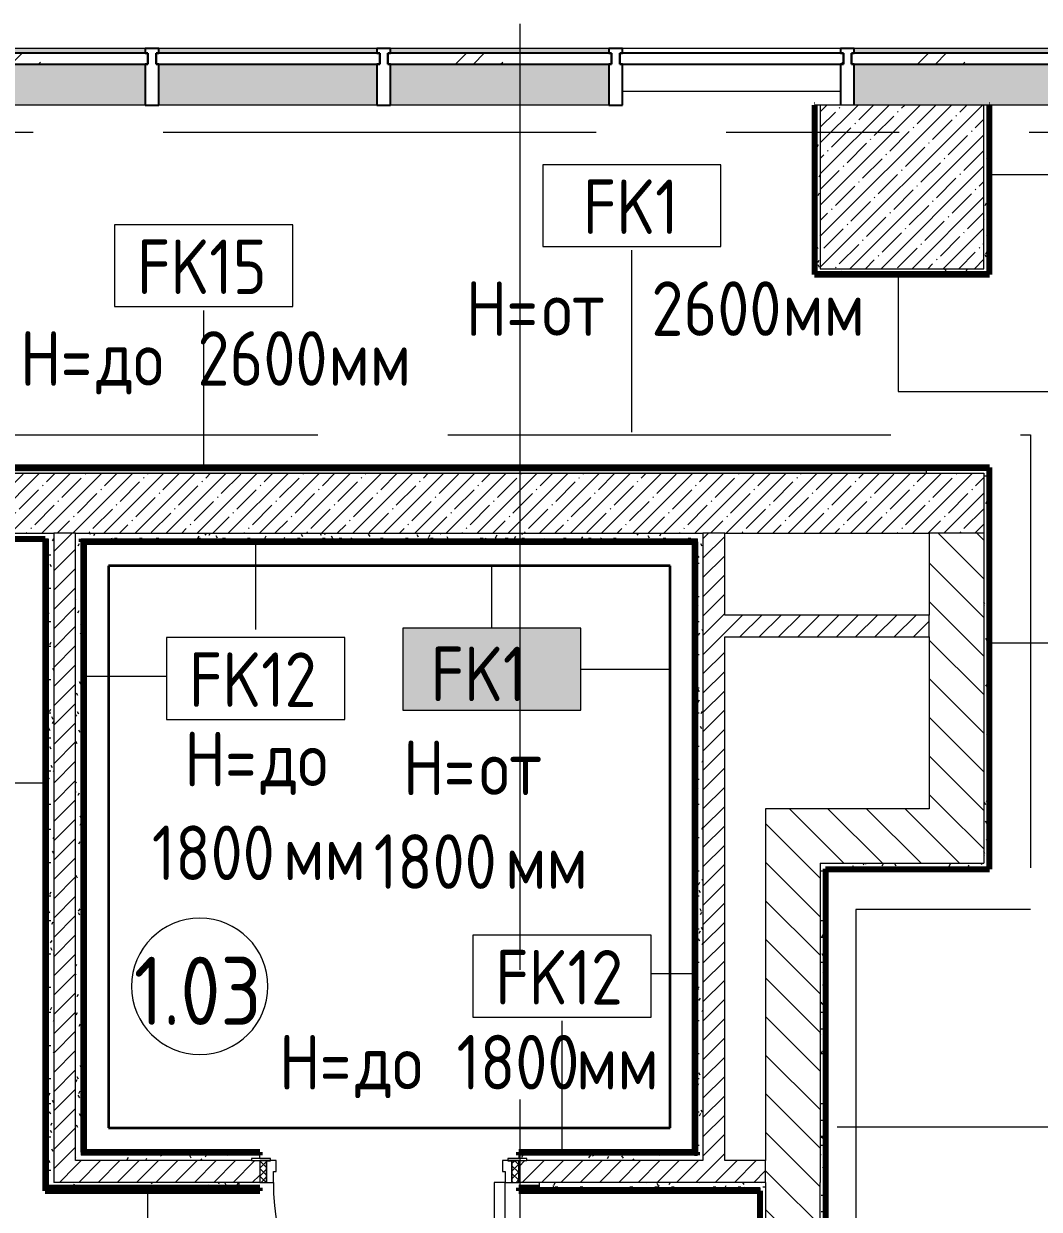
# Model space of a CAD drawing. Header units: millimetres. Extents: x -4060 to 187734, y -8553 to 29000.
# Drawn here: x 6190 to 9913, y 23052 to 27398 of the extents above; entities that cross this region are included whole.
import ezdxf

# ---------------------------------------------------------------- set-up
doc = ezdxf.new("R2010")
doc.units = ezdxf.units.MM
doc.linetypes.add('Осевая', pattern=[3175, 635, -476.25, 1587.5, -476.25])
doc.linetypes.add('Штриховые _2 штр__', pattern=[4286.25, 1587.5, -476.25, 635, -476.25, 635, -476.25])
for name, color, linetype, lineweight in [('A-AREA-IDEN', 7, 'Continuous', 9), ('A-DETL', 7, 'Continuous', 9), ('A-DETL-1', 7, 'Continuous', 35), ('A-DETL-2', 7, 'Штриховые _2 штр__', 9), ('A-DOOR', 7, 'Continuous', 9), ('A-DOOR-1', 7, 'Continuous', 13), ('A-DOOR-FRAM', 7, 'Continuous', 13), ('A-DOOR-FRAM-1', 7, 'Continuous', 9), ('A-GLAZ-CURT', 7, 'Continuous', 9), ('A-GLAZ-CURT-1', 7, 'Continuous', 25), ('A-GLAZ-CWMG', 7, 'Continuous', 9), ('A-GLAZ-CWMG-1', 7, 'Continuous', 25), ('A-WALL', 7, 'Continuous', 9), ('A-WALL-IDEN', 7, 'Continuous', 9), ('I-WALL', 7, 'Continuous', 9), ('S-COLS', 7, 'Continuous', 9), ('Оси', 7, 'Continuous', 9), ('Оси-2', 7, 'Осевая', 9)]:
    doc.layers.add(name, color=color, linetype=linetype, lineweight=lineweight)
for name, color, linetype, lineweight, true_color in [('A-DETL-GENF-1', 7, 'Continuous', 9, 0xffffff), ('A-WALL-3', 7, 'Continuous', 9, 0xff80c0), ('A-WALL-4', 7, 'Continuous', 9, 0xff8000), ('A-WALL-5', 7, 'Continuous', 9, 0xd7a38a), ('A-WALL-6', 7, 'Continuous', 9, 0x3f92ba), ('G-ANNO-TEXT-1', 7, 'Continuous', 9, 0x3c3c3c), ('I-WALL-1', 7, 'Continuous', 9, 0xff8000), ('I-WALL-10', 7, 'Continuous', 80, 0xff8000), ('I-WALL-11', 7, 'Continuous', 80, 0xd7a38a), ('I-WALL-13', 7, 'Continuous', 70, 0x3f92ba), ('I-WALL-14', 7, 'Continuous', 80, 0x3f92ba), ('I-WALL-2', 7, 'Continuous', 9, 0x3f92ba), ('I-WALL-4', 7, 'Continuous', 9, 0xc0c0c0), ('I-WALL-7', 7, 'Continuous', 80, 0xff80c0)]:
    doc.layers.add(name, color=color, linetype=linetype, lineweight=lineweight, true_color=true_color)
doc.styles.add('GOST Common', font='GOST_Common.ttf', dxfattribs={"width": 0.9, "height": 200})
doc.styles.add('GOST Common_1', font='GOST_Common.ttf', dxfattribs={"width": 0.9, "height": 250})
pattern_1 = [(45, (0, 0), (-35.35534, 35.35534), [])]
pattern_2 = [(135, (0, 0), (-70.71068, -70.71068), [])]
pattern_3 = [(0, (0, 0), (121.92, 30.48), [10.058, -81.382, 10.058, -81.382, -487.68]), (0, (0, 0), (121.92, 30.48), [-182.88, 10.058, -172.822, 10.058, -81.382, -213.36]), (0, (0, 0), (121.92, 30.48), [-457.2, 10.058, -50.902, 10.058, -142.342]), (120, (45.72, 15.24), (-87.356454, 90.345817), [10.058, -81.382, 10.058, -81.382, -487.68]), (120, (45.72, 15.24), (-87.356454, 90.345817), [-182.88, 10.058, -172.822, 10.058, -81.382, -213.36]), (120, (45.72, 15.24), (-87.356454, 90.345817), [-457.2, 10.058, -50.902, 10.058, -142.342]), (240, (60.96, 76.2), (-34.563546, -120.825817), [10.058, -81.382, 10.058, -81.382, -487.68]), (240, (60.96, 76.2), (-34.563546, -120.825817), [-182.88, 10.058, -172.822, 10.058, -81.382, -213.36]), (240, (60.96, 76.2), (-34.563546, -120.825817), [-457.2, 10.058, -50.902, 10.058, -142.342])]

# ---------------------------------------------------------------- blocks, each defined once
blk = doc.blocks.new('Системная панель - Стекло - 40мм-22856067-План отделки стен 1 этажа в осях 1-12')
at = {"layer": 'A-GLAZ-CURT'}
h = blk.add_hatch(dxfattribs=at)
h.set_pattern_fill('FP_26', color=256, style=0, pattern_type=2)
h.set_pattern_definition([(45, (-8885, -27190), (-282.8427, 282.8427), [200, -600]), (45, (-9085, -27290), (-282.8427, 282.8427), [600, -200]), (45, (-8685, -27390), (-282.8427, 282.8427), [200, -600])])
h.paths.add_polyline_path([(-105, -40), (410, -40), (410, 0), (-410, 0), (-410, -40), (-400, -40)])
at = {"layer": 'A-GLAZ-CURT-1'}
for p, q in [((410, 0), (-410, 0)), ((-410, 0), (-410, -40)), ((410, -40), (410, 0)), ((-410, -40), (410, -40))]:
    blk.add_line(p, q, dxfattribs=at)
blk = doc.blocks.new('Прямоугольный импост - Импост структурный с накладкой - 160мм-20149069-План отделки стен 1 этажа в осях 1-12')
at = {"layer": 'A-GLAZ-CWMG'}
for p, q in [((9185, 27307), (8385, 27307)), ((9185, 27150), (8385, 27150))]:
    blk.add_line(p, q, dxfattribs=at)
blk = doc.blocks.new('Прямоугольный импост - Импост структурный с накладкой - 190мм-20153693-План отделки стен 1 этажа в осях 1-12')
at = {"layer": 'A-GLAZ-CWMG-1'}
for p, q in [((-25, 40), (-25, 190)), ((-25, 190), (25, 190)), ((25, 190), (25, 40)), ((-15, 40), (-25, 40)), ((-25, -17), (-25, 0)), ((-25, 0), (-15, 0)), ((-15, 0), (-15, 40)), ((15, 40), (15, 0)), ((25, 40), (15, 40)), ((15, 0), (25, 0)), ((25, 0), (25, -17)), ((25, -17), (-25, -17))]:
    blk.add_line(p, q, dxfattribs=at)
blk = doc.blocks.new('Системная панель - Стекло - 40мм-V28-План отделки стен 1 этажа в осях 1-12')
at = {"layer": 'A-GLAZ-CURT'}
h = blk.add_hatch(dxfattribs=at)
h.set_pattern_fill('FP_41', color=256, style=0, pattern_type=2)
h.set_pattern_definition([(45, (-9735, -27190), (-282.8427, 282.8427), [200, -600]), (45, (-9935, -27290), (-282.8427, 282.8427), [600, -200]), (45, (-9535, -27390), (-282.8427, 282.8427), [200, -600])])
h.paths.add_polyline_path([(75, -40), (410, -40), (410, 0), (-410, 0), (-410, -40), (-400, -40)])
at = {"layer": 'A-GLAZ-CURT-1'}
for p, q in [((410, 0), (-410, 0)), ((-410, 0), (-410, -40)), ((410, -40), (410, 0)), ((-410, -40), (410, -40))]:
    blk.add_line(p, q, dxfattribs=at)
blk = doc.blocks.new('Прямоугольный импост - Импост структурный с накладкой - 190мм-23186023-План отделки стен 1 этажа в осях 1-12')
at = {"layer": 'A-GLAZ-CWMG'}
for points in [[(10035, 27290), (10035, 27307), (9235, 27307), (9235, 27290), (9710, 27290)], [(9710, 27100), (10035, 27100), (10035, 27250), (9235, 27250), (9235, 27100)]]:
    blk.add_hatch(color=256, dxfattribs=at).paths.add_polyline_path(points)
for p, q in [((10035, 27307), (9235, 27307)), ((10035, 27100), (9730, 27100))]:
    blk.add_line(p, q, dxfattribs=at)
blk = doc.blocks.new('Прямоугольный импост - Импост структурный с накладкой - 190мм-V29-План отделки стен 1 этажа в осях 1-12')
at = {"layer": 'A-GLAZ-CWMG-1'}
for p, q in [((-25, 40), (-25, 190)), ((25, 190), (25, 40)), ((-15, 40), (-25, 40)), ((-25, -17), (-25, 0)), ((-25, 0), (-15, 0)), ((-15, 0), (-15, 40)), ((15, 40), (15, 0)), ((25, 40), (15, 40)), ((15, 0), (25, 0)), ((25, 0), (25, -17)), ((25, -17), (-25, -17))]:
    blk.add_line(p, q, dxfattribs=at)
blk = doc.blocks.new('Системная панель - Стекло - 40мм-V30-План отделки стен 1 этажа в осях 1-12')
at = {"layer": 'A-GLAZ-CURT'}
h = blk.add_hatch(dxfattribs=at)
h.set_pattern_fill('FP_42', color=256, style=0, pattern_type=2)
h.set_pattern_definition([(45, (-8035, -27190), (-282.8427, 282.8427), [200, -600]), (45, (-8235, -27290), (-282.8427, 282.8427), [600, -200]), (45, (-7835, -27390), (-282.8427, 282.8427), [200, -600])])
h.paths.add_polyline_path([(400, -40), (410, -40), (410, 0), (-410, 0), (-410, -40), (-155.2, -40)])
at = {"layer": 'A-GLAZ-CURT-1'}
for p, q in [((410, 0), (-410, 0)), ((-410, 0), (-410, -40)), ((410, -40), (410, 0)), ((-410, -40), (410, -40))]:
    blk.add_line(p, q, dxfattribs=at)
blk = doc.blocks.new('Прямоугольный импост - Импост структурный с накладкой - 190мм-V31-План отделки стен 1 этажа в осях 1-12')
at = {"layer": 'A-GLAZ-CWMG'}
for points in [[(7779.8, 27290), (8335, 27290), (8335, 27307), (7535, 27307), (7535, 27290)], [(8335, 27100), (8335, 27250), (7535, 27250), (7535, 27100), (7779.8, 27100)]]:
    blk.add_hatch(color=256, dxfattribs=at).paths.add_polyline_path(points)
for p, q in [((8335, 27307), (7535, 27307)), ((8335, 27100), (7535, 27100))]:
    blk.add_line(p, q, dxfattribs=at)
blk = doc.blocks.new('Системная панель - Стекло - 40мм-V43-План отделки стен 1 этажа в осях 1-12')
at = {"layer": 'A-GLAZ-CURT'}
h = blk.add_hatch(dxfattribs=at)
h.set_pattern_fill('FP_59', color=256, style=0, pattern_type=2)
h.set_pattern_definition([(45, (-7185, -27190), (-282.8427, 282.8427), [200, -600]), (45, (-7385, -27290), (-282.8427, 282.8427), [600, -200]), (45, (-6985, -27390), (-282.8427, 282.8427), [200, -600])])
h.paths.add_polyline_path([(400, -40), (410, -40), (410, 0), (-410, 0), (-410, -40), (-400, -40)])
at = {"layer": 'A-GLAZ-CURT-1'}
for p, q in [((410, 0), (-410, 0)), ((-410, 0), (-410, -40)), ((410, -40), (410, 0)), ((-410, -40), (410, -40))]:
    blk.add_line(p, q, dxfattribs=at)
blk = doc.blocks.new('110_Дверь_СКБ_1Ст_Внутренняя1 - Д-8т 950x2100h_СУ-31746493-План отделки стен 1 этажа в осях 1-12')
at = {"layer": 'A-DOOR'}
h = blk.add_hatch(dxfattribs=at)
h.set_pattern_fill('FP_64', color=256, style=0, pattern_type=2)
h.set_pattern_definition([(135, (1826.41, 104.685), (-14.14214, -14.14214), []), (225, (1826.41, 104.685), (14.14214, -14.14214), [])])
h.paths.add_polyline_path([(462.5, 40), (462.5, -40), (487.5, -40), (487.5, 40)])
at = {"layer": 'A-DOOR-FRAM-1'}
h = blk.add_hatch(dxfattribs=at)
h.set_pattern_fill('FP_65', color=256, style=0, pattern_type=2)
h.set_pattern_definition([(45, (-296.384, 104.685), (-14.1421, 14.1421), []), (135, (-296.384, 104.685), (-14.1421, -14.1421), [])])
h.paths.add_polyline_path([(-437.5, 40), (-462.5, 40), (-462.5, -40), (-437.5, -39.2)])
at = {"layer": 'A-DOOR'}
blk.add_arc((-412.5, 40), 850, 360, 90, dxfattribs=at)
at = {"layer": 'A-DOOR-1'}
for p, q in [((-412.5, 890), (-412.5, 40)), ((-372.5, 890), (-412.5, 890)), ((-372.5, 40), (-372.5, 890)), ((-412.5, 40), (-372.5, 40))]:
    blk.add_line(p, q, dxfattribs=at)
at = {"layer": 'A-DOOR-FRAM'}
for p, q in [((-437.5, 40), (-462.5, 40)), ((-462.5, 40), (-462.5, -40)), ((-412.5, 40), (-437.5, 40)), ((-437.5, 40), (-437.5, -40)), ((-437.5, -40), (-437.5, 40)), ((-412.5, 0), (-412.5, 40)), ((-402.5, 0), (-412.5, 0)), ((-402.5, -40), (-402.5, 0)), ((437.5, 0), (427.5, 0)), ((427.5, 0), (427.5, -40)), ((437.5, 40), (437.5, 0)), ((462.5, 40), (437.5, 40)), ((462.5, -40), (462.5, 40)), ((487.5, 40), (462.5, 40)), ((462.5, 40), (462.5, -40)), ((487.5, -40), (487.5, 40)), ((-422.5, -40), (-492.5, -40)), ((-492.5, -40), (-492.5, -48)), ((-462.5, -40), (-437.5, -40)), ((-422.5, -39), (-437.5, -39)), ((-437.5, -39), (-437.5, -40)), ((-437.5, -40), (-402.5, -40)), ((-437.5, -40), (-422.5, -40)), ((-422.5, -40), (-422.5, -39)), ((-422.5, -48), (-422.5, -40)), ((427.5, -40), (462.5, -40)), ((462.5, -39), (447.5, -39)), ((447.5, -39), (447.5, -40)), ((447.5, -40), (462.5, -40)), ((517.5, -40), (447.5, -40)), ((447.5, -40), (447.5, -48)), ((462.5, -40), (462.5, -39)), ((462.5, -40), (487.5, -40)), ((517.5, -48), (517.5, -40)), ((-492.5, -48), (-422.5, -48)), ((447.5, -48), (517.5, -48))]:
    blk.add_line(p, q, dxfattribs=at)
blk = doc.blocks.new('Системная панель - Стекло - 40мм-V46-План отделки стен 1 этажа в осях 1-12')
at = {"layer": 'A-GLAZ-CURT'}
h = blk.add_hatch(dxfattribs=at)
h.set_pattern_fill('FP_68', color=256, style=0, pattern_type=2)
h.set_pattern_definition([(45, (-6335, -27190), (-282.8427, 282.8427), [200, -600]), (45, (-6535, -27290), (-282.8427, 282.8427), [600, -200]), (45, (-6135, -27390), (-282.8427, 282.8427), [200, -600])])
h.paths.add_polyline_path([(-400, -40), (410, -40), (410, 0), (-410, 0), (-410, -40)])
at = {"layer": 'A-GLAZ-CURT-1'}
for p, q in [((410, 0), (-410, 0)), ((-410, 0), (-410, -40)), ((410, -40), (410, 0)), ((-410, -40), (410, -40))]:
    blk.add_line(p, q, dxfattribs=at)
blk = doc.blocks.new('BSC_Колонна _Прямоугольная - 600х600-V50-План отделки стен 1 этажа в осях 1-12')
at = {"layer": 'S-COLS'}
h = blk.add_hatch(dxfattribs=at)
h.set_pattern_fill('FP_73', color=256, style=0, pattern_type=2)
h.set_pattern_definition([(45, (-9410, -26800), (-57.02463, 57.02463), []), (45, (-9352.975, -26800), (-57.02463, 57.02463), [100.806, -20.161, 3.353, -16.808])])
h.paths.add_polyline_path([(-271.5, -300), (300, -300), (300, 300), (-300, 300), (-300, -300)])
for p, q in [((300, 300), (-300, 300)), ((-300, 300), (-300, -300)), ((300, -300), (300, 300)), ((-300, -300), (300, -300))]:
    blk.add_line(p, q, dxfattribs=at)
blk = doc.blocks.new('М_стена_0001 - Типоразмер_без рамки-25382661-План отделки стен 1 этажа в осях 1-12')
at = {"layer": 'A-WALL-IDEN'}
for p, q in [((3.258, 1.523), (-3.273, 1.523)), ((-3.273, 1.523), (-3.273, -1.477)), ((3.258, -1.477), (3.258, 1.523)), ((-3.273, -1.477), (3.258, -1.477))]:
    blk.add_line(p, q, dxfattribs=at)
blk = doc.blocks.new('Марка_Помещения - Номер-25198446-План отделки стен 1 этажа в осях 1-12')
at = {"layer": 'A-AREA-IDEN'}
for start, end in [(360, 180), (180, 360)]:
    blk.add_arc((0, 0), 2.5, start, end, dxfattribs=at)

msp = doc.modelspace()

# ---------------------------------------------------------------- hatches: boundary and pattern name
at = {"layer": 'A-DETL-GENF-1'}
msp.add_hatch(color=256, dxfattribs=at).paths.add_polyline_path([(8232.6, 24881.7), (8232.6, 25181.7), (7579.5, 25181.7), (7579.5, 24881.7)])
at = {"layer": 'I-WALL'}
h = msp.add_hatch(dxfattribs=at)
h.set_pattern_fill('FP_106', color=256, style=0, pattern_type=2)
h.set_pattern_definition(pattern_3)
h.paths.add_polyline_path([(9090, 26480), (9110, 26480), (9110, 27100), (9090, 27100), (9090, 26500)])
h = msp.add_hatch(dxfattribs=at)
h.set_pattern_fill('FP_106', color=256, style=0, pattern_type=2)
h.set_pattern_definition(pattern_3)
h.paths.add_polyline_path([(9730, 26500), (9730, 27100), (9710, 27100), (9710, 26500)])
h = msp.add_hatch(dxfattribs=at)
h.set_pattern_fill('FP_106', color=256, style=0, pattern_type=2)
h.set_pattern_definition(pattern_3)
h.paths.add_polyline_path([(9138.5, 26480), (9730, 26480), (9730, 26500), (9110, 26500), (9110, 26480)])
h = msp.add_hatch(dxfattribs=at)
h.set_pattern_fill('FP_106', color=256, style=0, pattern_type=2)
h.set_pattern_definition(pattern_3)
h.paths.add_polyline_path([(7779.8, 25750), (9500, 25750), (9500, 25770), (4060, 25770), (4060, 25750), (6421.2, 25750)])
h = msp.add_hatch(dxfattribs=at)
h.set_pattern_fill('FP_1', color=256, style=0, pattern_type=2)
h.set_pattern_definition([(45, (0, 0), (-57.02463, 57.02463), []), (45, (57.025, 0), (-57.02463, 57.02463), [100.806, -20.161, 3.353, -16.808])])
h.paths.add_polyline_path([(8760, 25530), (9710, 25530), (9710, 25750), (4060, 25750), (4060, 25530), (8680, 25530)])
h = msp.add_hatch(dxfattribs=at)
h.set_pattern_fill('FP_106', color=256, style=0, pattern_type=2)
h.set_pattern_definition(pattern_3)
h.paths.add_polyline_path([(9730, 24320), (9730, 25739), (9710, 25739), (9710, 24320)])
h = msp.add_hatch(dxfattribs=at)
h.set_pattern_fill('FP_106', color=256, style=0, pattern_type=2)
h.set_pattern_definition(pattern_3)
h.paths.add_polyline_path([(5062.5, 25510), (6300, 25510), (6300, 25530), (4060, 25530), (4061.1, 25510)])
h = msp.add_hatch(dxfattribs=at)
h.set_pattern_fill('FP_21', color=256, style=0, pattern_type=2)
h.set_pattern_definition(pattern_1)
h.paths.add_polyline_path([(6300, 23150), (6380, 23150), (6380, 25530), (6300, 25530), (6300, 23312.5)])
h = msp.add_hatch(dxfattribs=at)
h.set_pattern_fill('FP_106', color=256, style=0, pattern_type=2)
h.set_pattern_definition(pattern_3)
h.paths.add_polyline_path([(6380, 23250), (6400, 23250.3), (6400, 25530), (6380, 25530), (6380, 23312.5)])
h = msp.add_hatch(dxfattribs=at)
h.set_pattern_fill('FP_106', color=256, style=0, pattern_type=2)
h.set_pattern_definition(pattern_3)
h.paths.add_polyline_path([(8649, 25510), (8680, 25510), (8680, 25530), (6400, 25530), (6400.1, 25510), (7779.8, 25510)])
h = msp.add_hatch(dxfattribs=at)
h.set_pattern_fill('FP_21', color=256, style=0, pattern_type=2)
h.set_pattern_definition(pattern_1)
h.paths.add_polyline_path([(8680, 23230), (8760, 23230), (8760, 25530), (8680, 25530), (8680, 23312.5)])
h = msp.add_hatch(dxfattribs=at)
h.set_pattern_fill('FP_20', color=256, style=0, pattern_type=2)
h.set_pattern_definition(pattern_2)
h.paths.add_polyline_path([(9710, 24520), (9710, 25530), (9510, 25530), (9510, 24520)])
h = msp.add_hatch(dxfattribs=at)
h.set_pattern_fill('FP_106', color=256, style=0, pattern_type=2)
h.set_pattern_definition(pattern_3)
h.paths.add_polyline_path([(6280, 23130), (6300, 23130), (6300, 25510), (6280, 25509.9), (6280, 23230)])
h = msp.add_hatch(dxfattribs=at)
h.set_pattern_fill('FP_106', color=256, style=0, pattern_type=2)
h.set_pattern_definition(pattern_3)
h.paths.add_polyline_path([(8680, 23250), (8680, 25510), (8660, 25510), (8660, 23250)])
h = msp.add_hatch(dxfattribs=at)
h.set_pattern_fill('FP_21', color=256, style=0, pattern_type=2)
h.set_pattern_definition(pattern_1)
h.paths.add_polyline_path([(8910, 25150), (9510, 25150), (9510, 25230), (8760, 25230), (8760, 25150)])
h = msp.add_hatch(dxfattribs=at)
h.set_pattern_fill('FP_20', color=256, style=0, pattern_type=2)
h.set_pattern_definition(pattern_2)
h.paths.add_polyline_path([(9110, 23150), (9110, 24520), (8910, 24520), (8910, 23150)])
h = msp.add_hatch(dxfattribs=at)
h.set_pattern_fill('FP_20', color=256, style=0, pattern_type=2)
h.set_pattern_definition(pattern_2)
h.paths.add_polyline_path([(9510, 24320), (9710, 24320), (9710, 24520), (9110, 24520), (9110, 24320), (9138.5, 24320)])
h = msp.add_hatch(dxfattribs=at)
h.set_pattern_fill('FP_106', color=256, style=0, pattern_type=2)
h.set_pattern_definition(pattern_3)
h.paths.add_polyline_path([(9110, 24300), (9730, 24300), (9730, 24320), (9110, 24320)])
h = msp.add_hatch(dxfattribs=at)
h.set_pattern_fill('FP_106', color=256, style=0, pattern_type=2)
h.set_pattern_definition(pattern_3)
h.paths.add_polyline_path([(9110, 22200), (9130, 22200), (9130, 24300), (9110, 24299), (9110, 22221)])
h = msp.add_hatch(dxfattribs=at)
h.set_pattern_fill('FP_106', color=256, style=0, pattern_type=2)
h.set_pattern_definition(pattern_3)
h.paths.add_polyline_path([(6380, 23230), (7025, 23230.9), (7025, 23238), (7055, 23238), (7055, 23250), (6380, 23250)])
h.paths.add_polyline_path([(8660, 23230), (8680, 23230), (8680, 23250), (8005, 23250), (8005, 23238), (8035, 23238), (8035, 23230), (8649, 23230)])
h = msp.add_hatch(dxfattribs=at)
h.set_pattern_fill('FP_21', color=256, style=0, pattern_type=2)
h.set_pattern_definition(pattern_1)
h.paths.add_polyline_path([(8005, 23150), (8910, 23150), (8910, 23230), (8005, 23230)])
h.paths.add_polyline_path([(7055, 23150), (7055, 23230), (6380, 23230), (6380, 23150), (6421.2, 23150)])
h = msp.add_hatch(dxfattribs=at)
h.set_pattern_fill('FP_106', color=256, style=0, pattern_type=2)
h.set_pattern_definition(pattern_3)
h.paths.add_polyline_path([(8889, 23130), (8910, 23130), (8910, 23150), (8080, 23150), (8080, 23130), (8680, 23130)])
h.paths.add_polyline_path([(6300, 23130), (6980, 23130), (6980, 23150), (6300, 23150)])
h = msp.add_hatch(dxfattribs=at)
h.set_pattern_fill('FP_106', color=256, style=0, pattern_type=2)
h.set_pattern_definition(pattern_3)
h.paths.add_polyline_path([(8890, 20750), (8910, 20750), (8910, 23130), (8890, 23130), (8890, 20770)])
h = msp.add_hatch(dxfattribs=at)
h.set_pattern_fill('FP_20', color=256, style=0, pattern_type=2)
h.set_pattern_definition(pattern_2)
h.paths.add_polyline_path([(9110, 20970), (9110, 23150), (8910, 23150), (8910, 20970)])
at = {"layer": 'I-WALL-1'}
msp.add_hatch(color=256, dxfattribs=at).paths.add_polyline_path([(6280, 23130), (6280, 25510), (6269, 25509), (6269, 23130)])
h = msp.add_hatch(color=256, dxfattribs=at)
h.paths.add_polyline_path([(8680, 23119), (8889, 23119), (8889, 23130), (8005, 23130), (8005, 23119), (8080, 23119)])
h.paths.add_polyline_path([(6280, 23119), (7055, 23119), (7055, 23130), (6269, 23130), (6269, 23119)])
at = {"layer": 'I-WALL-2'}
h = msp.add_hatch(color=256, dxfattribs=at)
h.paths.add_polyline_path([(6411, 23250), (6411, 25499), (6400, 25499), (6400, 23261)])
h.paths.add_polyline_path([(6400, 25499), (6411, 25499.1), (6411, 25510)])
h = msp.add_hatch(color=256, dxfattribs=at)
h.paths.add_polyline_path([(7779.8, 25499), (8649, 25499), (8649, 25510), (6400, 25510), (6400, 25499), (6421.2, 25499)])
h.paths.add_polyline_path([(6400, 25499), (6411, 25510), (6411, 25499.1)])
msp.add_hatch(color=256, dxfattribs=at).paths.add_polyline_path([(8649, 23250), (8660, 23261), (8660, 25510), (8649, 25510), (8649, 23312.5)])
h = msp.add_hatch(color=256, dxfattribs=at)
h.paths.add_polyline_path([(8660, 23250), (8660, 23261), (8649, 23250)])
h.paths.add_polyline_path([(8649, 23250), (8649, 23261), (8005, 23261), (8005, 23250)])
h.paths.add_polyline_path([(6411, 23250), (7055, 23250), (7055, 23261), (6411, 23261)])
h.paths.add_polyline_path([(6411, 23250), (6400, 23261), (6400, 23250)])

# ---------------------------------------------------------------- linework, layer by layer
at = {"layer": 'A-DETL'}
for p, q in [((7906, 25181.7), (7906, 25410)), ((8232.6, 25181.7), (7579.5, 25181.7)), ((7579.5, 25181.7), (7579.5, 24881.7)), ((8232.6, 24881.7), (8232.6, 25181.7)), ((8232.6, 25031.7), (8560, 25031.7)), ((7579.5, 24881.7), (8232.6, 24881.7))]:
    msp.add_line(p, q, dxfattribs=at)
at = {"layer": 'A-DETL-1'}
for p, q in [((8560, 25410), (6500, 25410)), ((6500, 25410), (6500, 23350)), ((8560, 23350), (8560, 25410)), ((6500, 23350), (8560, 23350))]:
    msp.add_line(p, q, dxfattribs=at)
at = {"layer": 'A-DETL-2'}
for p, q in [((5681.1, 25891), (7781.1, 25891)), ((7781.1, 25891), (9881.1, 25891)), ((9881.1, 25891), (9881.1, 24151)), ((9881.1, 24151), (9241.1, 24151)), ((9241.1, 24151), (9241.1, 22331))]:
    msp.add_line(p, q, dxfattribs=at)
at = {"layer": 'A-WALL'}
for p, q in [((6380, 25530), (6300, 25530)), ((8760, 25530), (8680, 25530)), ((9710, 25530), (9510, 25530)), ((6269, 25510), (6280, 25510)), ((6280, 25510), (6280, 23130)), ((6400, 25510), (8660, 25510)), ((6400, 23261), (6400, 25499)), ((8660, 25499), (8660, 23261)), ((9510, 25150), (9510, 25230)), ((9110, 24320), (9710, 24320)), ((9110, 24320), (9110, 23150)), ((9130, 24300), (9730, 24300)), ((9130, 22220), (9130, 24299)), ((7025, 23230), (6380, 23230)), ((7055, 23250), (6400, 23250)), ((8649, 23250), (8005, 23250)), ((8680, 23230), (8035, 23230)), ((8910, 23150), (8910, 23230)), ((8889, 23130), (8890, 23130))]:
    msp.add_line(p, q, dxfattribs=at)
at = {"layer": 'A-WALL-3'}
for p, q in [((6269, 25510), (4060, 25510)), ((6269, 25509), (6269, 25510))]:
    msp.add_line(p, q, dxfattribs=at)
at = {"layer": 'A-WALL-4'}
for p, q in [((8889, 23130), (8080, 23130)), ((8889, 23119), (8889, 23130))]:
    msp.add_line(p, q, dxfattribs=at)
at = {"layer": 'A-WALL-5'}
msp.add_line((8890, 20750), (8890, 23130), dxfattribs=at)
at = {"layer": 'A-WALL-6'}
for p, q in [((8660, 25499), (8660, 25510)), ((6400, 23261), (6400, 23250)), ((8649, 23250), (8660, 23250))]:
    msp.add_line(p, q, dxfattribs=at)
at = {"layer": 'A-WALL-IDEN'}
for p, q in [((9730.5, 26844.7), (10141.4, 26844.7)), ((8419.3, 25900.6), (8419.3, 26567.4)), ((9396.3, 26480.3), (9396.3, 26050.1)), ((6849.7, 25770.5), (6849.7, 26347.2)), ((9396.3, 26050.1), (9989.9, 26050.1)), ((7040, 25504.5), (7040, 25177.6)), ((9730.5, 25128.2), (10450.9, 25128.2)), ((6405.5, 25005.6), (6713.4, 25005.6)), ((6274.5, 24613.6), (5862, 24613.6)), ((8654.5, 23914.7), (8490, 23914.7)), ((8163.5, 23255.5), (8163.5, 23742.7)), ((9171.9, 23354.1), (10317.9, 23354.1)), ((6643.8, 23124.5), (6643.8, 22868.7))]:
    msp.add_line(p, q, dxfattribs=at)
at = {"layer": 'I-WALL-10'}
for p, q in [((6269, 25509), (6269, 23119)), ((7055, 23130), (6280, 23130)), ((7055, 23119), (7055, 23130)), ((8080, 23130), (8005, 23130)), ((8005, 23130), (8005, 23119)), ((6269, 23119), (7055, 23119)), ((8005, 23119), (8889, 23119))]:
    msp.add_line(p, q, dxfattribs=at)
at = {"layer": 'I-WALL-11'}
for p, q in [((9089, 27100), (9089, 26479)), ((9090, 27100), (9089, 27100)), ((9090, 26480), (9090, 27100)), ((9731, 27100), (9730, 27100)), ((9730, 27100), (9730, 26480)), ((9731, 26479), (9731, 27100)), ((9089, 26479), (9731, 26479)), ((9730, 26480), (9090, 26480)), ((9731, 25771), (4060, 25771)), ((4060, 25770), (9730, 25770)), ((9730, 25770), (9730, 24300)), ((9731, 24299), (9731, 25771)), ((9130, 24300), (9130, 24299)), ((9130, 24299), (9731, 24299)), ((9131, 22220), (9131, 24300)), ((8889, 23119), (8889, 20749))]:
    msp.add_line(p, q, dxfattribs=at)
at = {"layer": 'I-WALL-13'}
for p, q in [((6400, 25510), (6400, 25499)), ((8660, 23250), (8660, 23261))]:
    msp.add_line(p, q, dxfattribs=at)
at = {"layer": 'I-WALL-14'}
for p, q in [((6400, 25499), (8660, 25499)), ((6411, 23250), (6411, 25510)), ((8649, 25510), (8649, 23250)), ((7055, 23261), (6400, 23261)), ((7055, 23250), (7055, 23261)), ((8660, 23261), (8005, 23261)), ((8005, 23261), (8005, 23250))]:
    msp.add_line(p, q, dxfattribs=at)
at = {"layer": 'I-WALL-4'}
for p, q in [((9110, 27100), (9090, 27100)), ((9730, 27100), (9710, 27100)), ((9730, 26480), (9730, 26480)), ((4060, 25750), (9710, 25750)), ((9500, 25750), (9500, 25770)), ((9710, 25750), (9710, 24320)), ((9730, 25739), (9710, 25739)), ((4060, 25530), (6300, 25530)), ((6300, 25530), (6300, 23150)), ((6380, 23230), (6380, 25530)), ((6380, 25530), (8680, 25530)), ((8680, 25530), (8680, 23230)), ((8760, 25530), (9510, 25530)), ((8760, 25230), (8760, 25530)), ((9510, 25530), (9510, 25230)), ((9510, 25230), (8760, 25230)), ((8760, 23230), (8760, 25150)), ((8760, 25150), (9510, 25150)), ((9510, 25150), (9510, 24520)), ((8910, 24520), (8910, 23230)), ((9510, 24520), (8910, 24520)), ((7055, 23238), (7055, 23250)), ((8005, 23250), (8005, 23238)), ((8910, 23230), (8760, 23230)), ((7055, 23150), (6300, 23150)), ((6980, 23130), (6980, 23150)), ((8910, 23150), (8005, 23150)), ((8080, 23150), (8080, 23130)), ((8910, 23150), (8910, 20770)), ((9110, 22200), (9110, 23150))]:
    msp.add_line(p, q, dxfattribs=at)
at = {"layer": 'I-WALL-7'}
msp.add_line((4060, 25509), (6269, 25509), dxfattribs=at)
at = {"layer": 'Оси'}
msp.add_line((8010, 24898.1), (8010, 27398.1), dxfattribs=at)
at = {"layer": 'Оси-2'}
for p, q in [((-760.2, 27000), (31360, 27000)), ((8010, 593.7), (8010, 24898.1))]:
    msp.add_line(p, q, dxfattribs=at)

# ---------------------------------------------------------------- block references
at = {"layer": 'A-AREA-IDEN', "xscale": 99.99999999999993, "yscale": 99.99999999999993, "zscale": 99.99999999999993}
msp.add_blockref('Марка_Помещения - Номер-25198446-План отделки стен 1 этажа в осях 1-12', (6835.2, 23868.9), dxfattribs=at)
at = {"layer": 'A-DOOR', "rotation": 180}
msp.add_blockref('110_Дверь_СКБ_1Ст_Внутренняя1 - Д-8т 950x2100h_СУ-31746493-План отделки стен 1 этажа в осях 1-12', (7542.5, 23190), dxfattribs=at)
at = {"layer": 'A-GLAZ-CURT'}
for name, p in [('Системная панель - Стекло - 40мм-V46-План отделки стен 1 этажа в осях 1-12', (6235, 27290)), ('Системная панель - Стекло - 40мм-V43-План отделки стен 1 этажа в осях 1-12', (7085, 27290)), ('Системная панель - Стекло - 40мм-V30-План отделки стен 1 этажа в осях 1-12', (7935, 27290)), ('Системная панель - Стекло - 40мм-22856067-План отделки стен 1 этажа в осях 1-12', (8785, 27290)), ('Системная панель - Стекло - 40мм-V28-План отделки стен 1 этажа в осях 1-12', (9635, 27290))]:
    msp.add_blockref(name, p, dxfattribs=at)
at = {"layer": 'A-GLAZ-CWMG'}
for name, p in [('Прямоугольный импост - Импост структурный с накладкой - 190мм-V31-План отделки стен 1 этажа в осях 1-12', (-1700, 0)), ('Прямоугольный импост - Импост структурный с накладкой - 190мм-V31-План отделки стен 1 этажа в осях 1-12', (-850, 0)), ('Прямоугольный импост - Импост структурный с накладкой - 190мм-V31-План отделки стен 1 этажа в осях 1-12', (0, 0)), ('Прямоугольный импост - Импост структурный с накладкой - 160мм-20149069-План отделки стен 1 этажа в осях 1-12', (0, 0)), ('Прямоугольный импост - Импост структурный с накладкой - 190мм-23186023-План отделки стен 1 этажа в осях 1-12', (0, 0))]:
    msp.add_blockref(name, p, dxfattribs=at)
at = {"layer": 'A-GLAZ-CWMG', "extrusion": (0, 0, -1), "rotation": 180}
for name, p in [('Прямоугольный импост - Импост структурный с накладкой - 190мм-20153693-План отделки стен 1 этажа в осях 1-12', (-6660, 27290)), ('Прямоугольный импост - Импост структурный с накладкой - 190мм-20153693-План отделки стен 1 этажа в осях 1-12', (-7510, 27290)), ('Прямоугольный импост - Импост структурный с накладкой - 190мм-20153693-План отделки стен 1 этажа в осях 1-12', (-8360, 27290)), ('Прямоугольный импост - Импост структурный с накладкой - 190мм-V29-План отделки стен 1 этажа в осях 1-12', (-9210, 27290))]:
    msp.add_blockref(name, p, dxfattribs=at)
at = {"layer": 'A-WALL-IDEN', "xscale": 99.99999999999993, "yscale": 99.99999999999993, "zscale": 99.99999999999993}
for p in [(8420.1, 26729), (6850.5, 26508.8), (7040.8, 24995.1), (8164.2, 23904.2)]:
    msp.add_blockref('М_стена_0001 - Типоразмер_без рамки-25382661-План отделки стен 1 этажа в осях 1-12', p, dxfattribs=at)
at = {"layer": 'S-COLS'}
msp.add_blockref('BSC_Колонна _Прямоугольная - 600х600-V50-План отделки стен 1 этажа в осях 1-12', (9410, 26800), dxfattribs=at)

# ---------------------------------------------------------------- texts
at = {"layer": 'A-AREA-IDEN', "insert": (6593.3, 23977.4), "char_height": 250, "width": 606.076, "attachment_point": 1, "style": 'GOST Common_1'}
msp.add_mtext('1.03', dxfattribs=at)
at = {"layer": 'A-WALL-IDEN', "char_height": 200, "attachment_point": 1, "style": 'GOST Common'}
for s, insert, width in [('FK1', (8239.8, 26827), 447.342), ('FK15', (6605, 26606.8), 606.076), ('FK12', (6795.3, 25093.2), 606.076), ('FK12', (7918.8, 24002.2), 606.076)]:
    msp.add_mtext(s, dxfattribs=dict(at, insert=insert, width=width))
at = {"layer": 'G-ANNO-TEXT-1', "char_height": 200, "attachment_point": 1, "style": 'GOST Common'}
for s, insert, width in [('\\fGOST Common|b0|i0|c204|p34|;\\W.9;Н', (7810.3, 26453.7), 180.38), (' 2600', (8381.8, 26453.7), 714.304), ('от', (8090.1, 26453.7), 353.544), ('мм', (8971.2, 26453.7), 360.759), ('\\fGOST Common|b0|i0|c204|p34|;\\W.9;=', (7959.1, 26453.7), 158.734), ('\\fGOST Common|b0|i0|c204|p34|;\\W.9;Н', (6175.9, 26270.9), 180.38), (' 2600', (6717.6, 26270.9), 714.304), ('до', (6455.7, 26270.9), 317.468), ('мм', (7307, 26270.9), 360.759), ('\\fGOST Common|b0|i0|c204|p34|;\\W.9;=', (6324.7, 26270.9), 158.734), ('FK1', (7681.6, 25114.2), 447.342), ('\\fGOST Common|b0|i0|c204|p34|;\\W.9;Н', (6778.3, 24802.4), 180.38), ('\\fGOST Common|b0|i0|c204|p34|;\\W.9; ', (7320.1, 24802.4), 79.367), ('до', (7058.1, 24802.4), 317.468), ('\\fGOST Common|b0|i0|c204|p34|;\\W.9;Н', (7580.4, 24770.2), 180.38), ('\\fGOST Common|b0|i0|c204|p34|;\\W.9; ', (8151.9, 24770.2), 79.367), ('\\fGOST Common|b0|i0|c204|p34|;\\W.9;=', (6927.2, 24802.4), 158.734), ('\\fGOST Common|b0|i0|c204|p34|;\\W.9;=', (7729.2, 24770.2), 158.734), ('от', (7860.2, 24770.2), 353.544), ('1800', (6659.3, 24458.4), 584.43), ('мм', (7141.5, 24458.4), 360.759), ('1800', (7473.2, 24426.3), 584.43), ('мм', (7955.4, 24426.3), 360.759), ('\\fGOST Common|b0|i0|c204|p34|;\\W.9;Н', (7125.6, 23690.8), 180.38), (' 1800', (7667.3, 23690.8), 663.797), ('\\fGOST Common|b0|i0|c204|p34|;\\W.9;=', (7274.4, 23690.8), 158.734), ('до', (7405.4, 23690.8), 317.468), ('мм', (8215, 23690.8), 360.759)]:
    msp.add_mtext(s, dxfattribs=dict(at, insert=insert, width=width))

doc.saveas('drawing.dxf')
